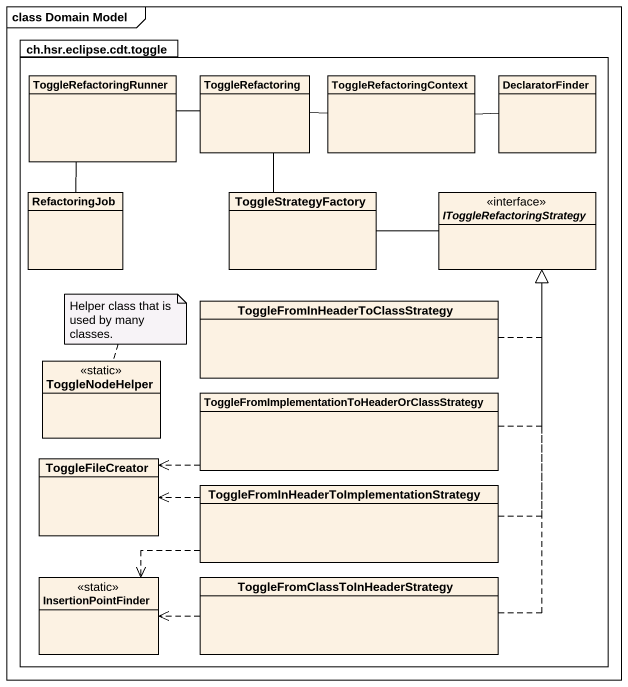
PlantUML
@startuml
mainframe class Domain Model
hide circle
hide empty members
package "ch.hsr.eclipse.cdt.toggle" as ch_hsr_eclipse_cdt_toggle {
  class ToggleRefactoringRunner
  class ToggleRefactoring
  class ToggleRefactoringContext
  class DeclaratorFinder
  class RefactoringJob
  class ToggleStrategyFactory
  interface IToggleRefactoringStrategy <<interface>>
  class "ToggleFromInHeaderToClassStrategy" as ToggleFromInHeaderToClassStr
  class ToggleNodeHelper <<static>>
  class "ToggleFromImplementationToHeaderOrClassStrategy" as ToggleFromImplementationToHe
  class ToggleFileCreator
  class "ToggleFromInHeaderToImplementationStrategy" as ToggleFromInHeaderToImplemen
  class InsertionPointFinder <<static>>
  class "ToggleFromClassToInHeaderStrategy" as ToggleFromClassToInHeaderStr
}
ToggleRefactoringRunner -right- ToggleRefactoring
ToggleRefactoringRunner -- RefactoringJob
ToggleRefactoring -right- ToggleRefactoringContext
ToggleRefactoring -- ToggleStrategyFactory
ToggleRefactoringContext -right- DeclaratorFinder
ToggleStrategyFactory -right- IToggleRefactoringStrategy
ToggleFromInHeaderToClassStr .up.|> IToggleRefactoringStrategy
ToggleFromImplementationToHe .up.|> IToggleRefactoringStrategy
ToggleFromImplementationToHe .left.> ToggleFileCreator
ToggleFromInHeaderToImplemen .up.|> IToggleRefactoringStrategy
ToggleFromInHeaderToImplemen .left.> ToggleFileCreator
ToggleFromInHeaderToImplemen .left.> InsertionPointFinder
ToggleFromClassToInHeaderStr .up.|> IToggleRefactoringStrategy
ToggleFromClassToInHeaderStr .left.> InsertionPointFinder
note top of ToggleNodeHelper : Helper class that is used by many classes.
@enduml
